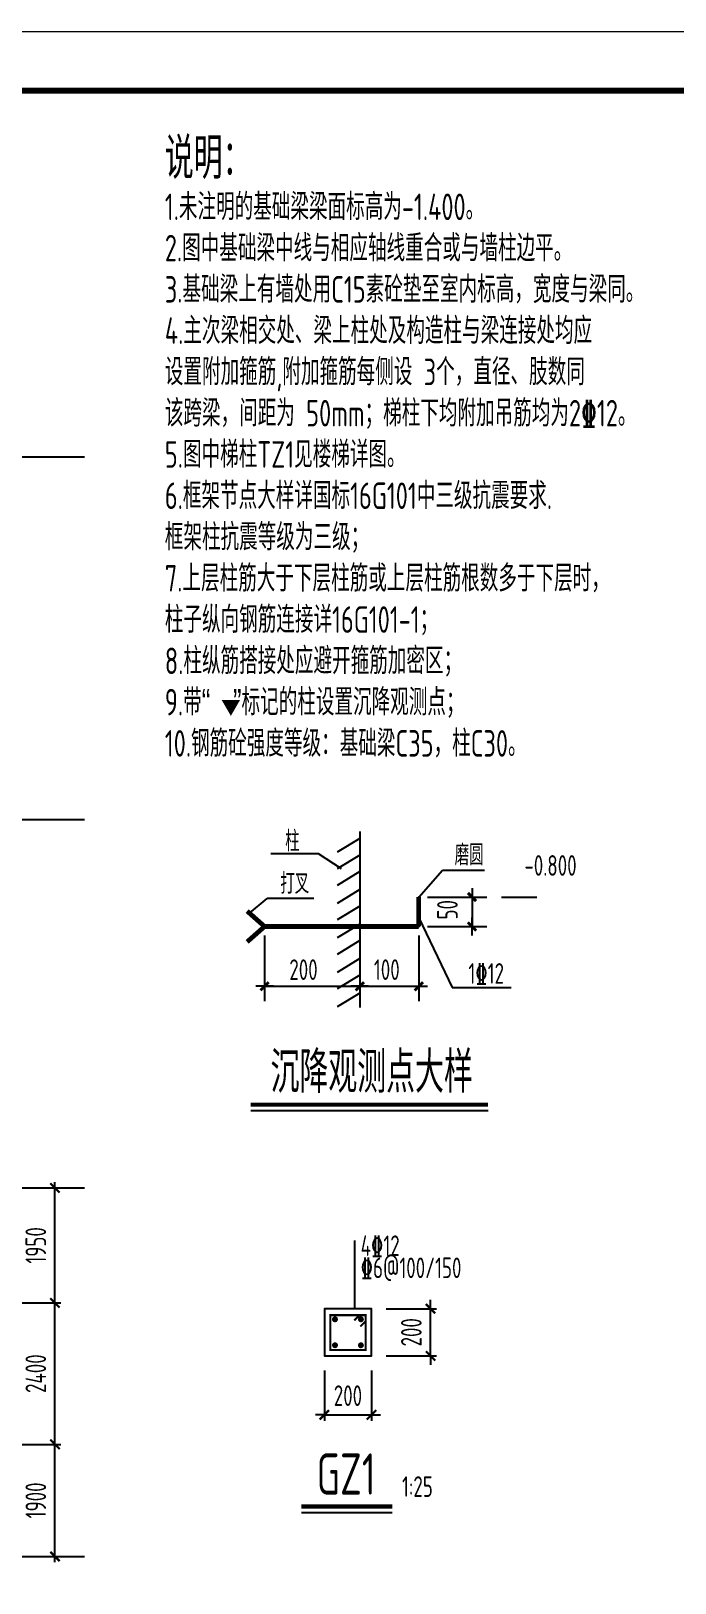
# Model space of a CAD drawing. Extents: x 287149 to 898857, y 100802 to 160212.
# Drawn here: x 602381 to 613297, y 116512 to 142832 of the extents above; entities that cross this region are included whole.
import ezdxf
from ezdxf.enums import TextEntityAlignment as Align

# ---------------------------------------------------------------- set-up
doc = ezdxf.new("R2010")
doc.units = 0
doc.header["$LTSCALE"] = 1000
doc.linetypes.add('DOTE', pattern=[2.42, 2, -0.2, 0.02, -0.2])
doc.layers.get('0').update_dxf_attribs({"linetype": 'CONTINUOUS'})
doc.layers.get('DEFPOINTS').update_dxf_attribs({"linetype": 'CONTINUOUS'})
for name, color, linetype in [('AXIS', 8, 'DOTE'), ('COLU_DE', 7, 'CONTINUOUS'), ('DIM', 3, 'CONTINUOUS'), ('FRAME', 3, 'CONTINUOUS'), ('GJ', 1, 'CONTINUOUS'), ('SJSM', 150, 'CONTINUOUS'), ('TEXT', 7, 'CONTINUOUS'), ('THIN', 7, 'CONTINUOUS'), ('剖面', 3, 'CONTINUOUS'), ('填充', 8, 'CONTINUOUS'), ('第三道尺寸线', 4, 'CONTINUOUS')]:
    doc.layers.add(name, color=color, linetype=linetype)
doc.layers.add('rein', color=1, linetype='CONTINUOUS', lineweight=18)
doc.styles.add('TSSD_Dimension', font='tssdeng.shx', dxfattribs={"width": 0.7, "bigfont": 'hztxt.shx'})
doc.styles.add('TSSD_Rein', font='tssdeng.shx', dxfattribs={"width": 0.7, "bigfont": 'hztxt.shx'})
doc.dimstyles.new('TSSD_100_100', dxfattribs={"dimtxt": 350, "dimasz": 150, "dimexe": 100, "dimexo": 250, "dimgap": 150, "dimtad": 1, "dimdec": 0, "dimzin": 0, "dimdsep": 46, "dimtxsty": 'TSSD_Dimension', "dimblk": 'ARCHTICK', "dimcen": 0, "dimdle": 100, "dimclrd": 3, "dimclre": 3, "dimclrt": 7, "dimadec": 0, "dimazin": 0, "dimtfac": 1, "dimtdec": 0, "dimtix": 1, "dimtmove": 2, "dimatfit": 3, "dimfxl": 100, "dimtolj": 1, "dimtzin": 0, "dimarcsym": 0})
doc.dimstyles.new('TSSD_25_100', dxfattribs={"dimtxt": 350, "dimasz": 150, "dimexe": 100, "dimexo": 250, "dimgap": 150, "dimtad": 1, "dimdec": 0, "dimlfac": 0.25, "dimzin": 0, "dimdsep": 46, "dimtxsty": 'TSSD_Dimension', "dimblk": 'ARCHTICK', "dimcen": 0, "dimdle": 100, "dimclrd": 40, "dimclre": 40, "dimclrt": 40, "dimadec": 0, "dimazin": 0, "dimtfac": 1, "dimtdec": 0, "dimtix": 1, "dimtmove": 2, "dimatfit": 3, "dimldrblk": '_tsdbk', "dimfxl": 100, "dimtolj": 1, "dimtzin": 0, "dimarcsym": 0})

# ---------------------------------------------------------------- blocks, each defined once
blk = doc.blocks.new('A$C2F0C53E4')
at = {"layer": 'FRAME'}
for points, const_width in [([(10, 42010), (10, 10), (59410, 10), (59410, 42010)], 20), ([(2510, 41010), (2510, 1010), (58410, 1010), (58410, 41010)], 100)]:
    blk.add_lwpolyline(points, close=True, dxfattribs=dict(at, const_width=const_width))
blk = doc.blocks.new('_DIMX')
blk.add_line((-150, 0), (150, 0))
at = {"const_width": 50}
blk.add_lwpolyline([(-70, -70), (70, 70)], dxfattribs=at)
blk = doc.blocks.new('_ARCHTICK')
at = {"color": 0}
blk.add_lwpolyline([(-0.53033, -0.53033, 0.25, 0.25, 0), (0.53033, 0.53033, 0.5, 0.5, 0)], format="xyseb", dxfattribs=at)
blk = doc.blocks.new('*D222')
at = {"layer": 'DEFPOINTS', "color": 0}
for p in [(601386.970631, 123211.708046), (602786.970631, 123211.708046), (601386.970631, 121261.708046)]:
    blk.add_point(p, dxfattribs=at)
at = {"layer": '第三道尺寸线', "color": 3, "lineweight": -2}
for p, q in [((601636.970631, 123211.708046), (602886.970631, 123211.708046)), ((602786.970631, 121161.708046), (602786.970631, 123311.708046)), ((601636.970631, 121261.708046), (602886.970631, 121261.708046))]:
    blk.add_line(p, q, dxfattribs=at)
at = {"layer": '第三道尺寸线', "color": 3, "lineweight": -2, "xscale": 150, "yscale": 150, "zscale": 150}
for p, rotation in [((602786.970631, 123211.708046), 90), ((602786.970631, 121261.708046), 270)]:
    blk.add_blockref('_ARCHTICK', p, dxfattribs=dict(at, rotation=rotation))
at = {"layer": '第三道尺寸线', "color": 7, "insert": (602461.970631, 122236.708046), "char_height": 350, "attachment_point": 5, "rotation": 90, "style": 'TSSD_Dimension'}
blk.add_mtext('\\A1;1950', dxfattribs=at)
blk = doc.blocks.new('*D223')
at = {"layer": 'DEFPOINTS', "color": 0}
for p in [(601386.970631, 121261.708046), (602786.970631, 121261.708046), (601386.970631, 118861.708046)]:
    blk.add_point(p, dxfattribs=at)
at = {"layer": '第三道尺寸线', "color": 3, "lineweight": -2}
for p, q in [((602786.970631, 118761.708046), (602786.970631, 121361.708046)), ((601636.970631, 121261.708046), (602886.970631, 121261.708046)), ((601636.970631, 118861.708046), (602886.970631, 118861.708046))]:
    blk.add_line(p, q, dxfattribs=at)
at = {"layer": '第三道尺寸线', "color": 3, "lineweight": -2, "xscale": 150, "yscale": 150, "zscale": 150}
for p, rotation in [((602786.970631, 121261.708046), 90), ((602786.970631, 118861.708046), 270)]:
    blk.add_blockref('_ARCHTICK', p, dxfattribs=dict(at, rotation=rotation))
at = {"layer": '第三道尺寸线', "color": 7, "insert": (602461.970631, 120061.708046), "char_height": 350, "attachment_point": 5, "rotation": 90, "style": 'TSSD_Dimension'}
blk.add_mtext('\\A1;2400', dxfattribs=at)
blk = doc.blocks.new('*D224')
at = {"layer": 'DEFPOINTS', "color": 0}
for p in [(601386.970631, 118861.708046), (602786.970631, 118861.708046), (601386.970631, 116961.708046)]:
    blk.add_point(p, dxfattribs=at)
at = {"layer": '第三道尺寸线', "color": 3, "lineweight": -2}
for p, q in [((601636.970631, 118861.708046), (602886.970631, 118861.708046)), ((602786.970631, 116861.708046), (602786.970631, 118961.708046)), ((601636.970631, 116961.708046), (602886.970631, 116961.708046))]:
    blk.add_line(p, q, dxfattribs=at)
at = {"layer": '第三道尺寸线', "color": 3, "lineweight": -2, "xscale": 150, "yscale": 150, "zscale": 150}
for p, rotation in [((602786.970631, 118861.708046), 90), ((602786.970631, 116961.708046), 270)]:
    blk.add_blockref('_ARCHTICK', p, dxfattribs=dict(at, rotation=rotation))
at = {"layer": '第三道尺寸线', "color": 7, "insert": (602461.970631, 117911.708046), "char_height": 350, "attachment_point": 5, "rotation": 90, "style": 'TSSD_Dimension'}
blk.add_mtext('\\A1;1900', dxfattribs=at)
blk = doc.blocks.new('*D228')
at = {"layer": 'DEFPOINTS', "color": 0}
for p in [(608153.686155, 121163.134681), (609153.686155, 121163.134681), (608153.686155, 120363.134681)]:
    blk.add_point(p, dxfattribs=at)
at = {"layer": 'DIM', "color": 40, "lineweight": -2}
for p, q in [((608403.686155, 121163.134681), (609253.686155, 121163.134681)), ((609153.686155, 121163.134681), (609153.686155, 121313.134681)), ((609153.686155, 120363.134681), (609153.686155, 121163.134681)), ((608403.686155, 120363.134681), (609253.686155, 120363.134681)), ((609153.686155, 120363.134681), (609153.686155, 120213.134681))]:
    blk.add_line(p, q, dxfattribs=at)
at = {"layer": 'DIM', "color": 40, "lineweight": -2, "xscale": 150, "yscale": 150, "zscale": 150}
for p, rotation in [((609153.686155, 121163.134681), 270), ((609153.686155, 120363.134681), 90)]:
    blk.add_blockref('_ARCHTICK', p, dxfattribs=dict(at, rotation=rotation))
at = {"layer": 'DIM', "color": 40, "insert": (608828.686155, 120763.134681), "char_height": 350, "attachment_point": 5, "rotation": 90, "style": 'TSSD_Dimension'}
blk.add_mtext('\\A1;200', dxfattribs=at)
blk = doc.blocks.new('_tsdbk')
blk = doc.blocks.new('*D229')
at = {"layer": 'DEFPOINTS', "color": 0}
for p in [(607353.686155, 120363.134681), (608153.686155, 120363.134681), (608153.686155, 119363.134681)]:
    blk.add_point(p, dxfattribs=at)
at = {"layer": 'DIM', "color": 40, "lineweight": -2}
for p, q in [((607353.686155, 120113.134681), (607353.686155, 119263.134681)), ((608153.686155, 120113.134681), (608153.686155, 119263.134681)), ((607353.686155, 119363.134681), (607203.686155, 119363.134681)), ((607353.686155, 119363.134681), (608153.686155, 119363.134681)), ((608153.686155, 119363.134681), (608303.686155, 119363.134681))]:
    blk.add_line(p, q, dxfattribs=at)
at = {"layer": 'DIM', "color": 40, "lineweight": -2, "xscale": 150, "yscale": 150, "zscale": 150}
blk.add_blockref('_ARCHTICK', (607353.686155, 119363.134681), dxfattribs=at)
at = {"layer": 'DIM', "color": 40, "lineweight": -2, "xscale": 150, "yscale": 150, "zscale": 150, "rotation": 180}
blk.add_blockref('_ARCHTICK', (608153.686155, 119363.134681), dxfattribs=at)
at = {"layer": 'DIM', "color": 40, "insert": (607753.686155, 119688.134681), "char_height": 350, "attachment_point": 5, "style": 'TSSD_Dimension'}
blk.add_mtext('\\A1;200', dxfattribs=at)

msp = doc.modelspace()

# ---------------------------------------------------------------- hatches: boundary and pattern name
at = {"layer": 'SJSM', "linetype": 'Continuous'}
msp.add_hatch(color=1, dxfattribs=at).paths.add_polyline_path([(605925.443, 131488.787), (605611.937, 131488.787), (605768.69, 131217.283)])

# ---------------------------------------------------------------- linework, layer by layer
at = {"layer": 'AXIS'}
for p, q in [((589486.971, 135611.708), (603286.971, 135611.708)), ((589486.971, 129461.708), (603286.971, 129461.708)), ((589486.971, 123211.708), (603286.971, 123211.708)), ((589486.971, 116961.708), (603286.971, 116961.708))]:
    msp.add_line(p, q, dxfattribs=at)
at = {"layer": 'COLU_DE'}
msp.add_lwpolyline([(608153.686, 120363.135), (608153.686, 121163.135), (607353.686, 121163.135), (607353.686, 120963.135), (607353.686, 120963.135), (607353.686, 120363.135), (608153.686, 120363.135), (608153.686, 120363.135)], dxfattribs=at)
at = {"layer": 'DIM'}
for p, q in [((609104.692, 128145.191), (610107.186, 128145.191)), ((609857.186, 128145.191), (609857.186, 127645.191)), ((606340.16, 127495.191), (606340.16, 126380.716)), ((608954.692, 127495.191), (608954.692, 126380.716)), ((609104.692, 127645.191), (610107.186, 127645.191)), ((606341.16, 126630.716), (607953.692, 126630.716)), ((607955.692, 126630.716), (608953.692, 126630.716))]:
    msp.add_line(p, q, dxfattribs=at)
msp.add_point((608954.692, 126630.716), dxfattribs=at)
at = {"layer": 'GJ', "ltscale": 0.2, "const_width": 80}
for points in [[(608954.692, 127645.191), (608954.692, 128145.191)], [(606340.16, 127645.191), (606044.658, 127906.018)], [(606340.16, 127645.191), (606044.658, 127384.363)], [(606340.16, 127645.191), (608954.692, 127645.191)]]:
    msp.add_lwpolyline(points, dxfattribs=at)
at = {"layer": 'rein', "const_width": 35}
msp.add_lwpolyline([(607860.784, 120962.732), (607950.94, 121052.888), (608053.44, 121052.888), (608053.44, 120463.135), (607453.932, 120463.135), (607453.932, 121052.888), (608053.44, 121052.888), (608053.44, 120950.388), (607963.284, 120860.232)], dxfattribs=at)
at = {"layer": 'rein', "const_width": 50}
for points in [[(607508.932, 120983.135, -1), (607558.932, 120983.135, -1)], [(607998.44, 120983.135, 1), (607948.44, 120983.135, 1)], [(607508.932, 120543.135, 1), (607558.932, 120543.135, 1)], [(607998.44, 120543.135, -1), (607948.44, 120543.135, -1)]]:
    msp.add_lwpolyline(points, format="xyb", close=True, dxfattribs=at)
at = {"layer": 'SJSM', "color": 1, "linetype": 'Continuous', "const_width": 0.5}
msp.add_lwpolyline([(605611.937, 131488.787), (605925.443, 131488.787), (605768.69, 131217.283)], close=True, dxfattribs=at)
at = {"layer": 'TEXT'}
for p, q in [((607256.39, 128878.319), (606447.215, 128878.319)), ((607645.176, 128621.976), (607256.39, 128878.319)), ((608954.692, 128145.191), (609353.852, 128599.557)), ((609353.852, 128599.557), (610068.654, 128599.557)), ((606083.9, 127871.38), (606384.368, 128117.638)), ((607172.656, 128117.638), (606384.368, 128117.638)), ((608954.692, 127792.887), (609521.401, 126610.317)), ((609521.401, 126610.317), (610520.558, 126610.317)), ((606105.122, 124523.411), (610130.546, 124523.411)), ((607868.591, 121163.135), (607868.591, 122319.951))]:
    msp.add_line(p, q, dxfattribs=at)
at = {"layer": 'TEXT', "linetype": 'ByBlock'}
msp.add_line((606964.725, 117708.903), (608505.831, 117708.903), dxfattribs=at)
at = {"layer": 'TEXT', "const_width": 70}
for points in [[(610130.546, 124623.411), (606105.122, 124623.411)], [(608505.831, 117808.903), (606964.725, 117808.903)]]:
    msp.add_lwpolyline(points, dxfattribs=at)
at = {"layer": 'THIN'}
msp.add_line((610357.186, 128145.191), (610955.377, 128145.191), dxfattribs=at)
at = {"layer": 'THIN', "const_width": 0.45}
msp.add_lwpolyline([(611630.209, 128445.191), (610355.377, 128445.191), (610655.377, 128145.191), (610955.377, 128445.191)], dxfattribs=at)
at = {"layer": '剖面', "ltscale": 0.2}
for p, q in [((607954.692, 129253.9), (607954.692, 126273.791)), ((607954.692, 129138.92), (607571.856, 128905.54)), ((607954.692, 128857.621), (607571.856, 128624.241)), ((607954.692, 128577.48), (607571.856, 128342.943)), ((607954.692, 128272.257), (607571.856, 128037.72)), ((607954.692, 127992.116), (607571.856, 127758.736)), ((607954.692, 127686.892), (607571.856, 127453.512)), ((607954.692, 127645.191), (606340.16, 127645.191)), ((607954.692, 127406.751), (607571.856, 127172.214)), ((607954.692, 127536.892), (607954.692, 126380.716)), ((607954.692, 127495.191), (607954.692, 126380.716)), ((609857.186, 127644.191), (609857.186, 127643.191)), ((607954.692, 127101.528), (607571.856, 126866.991)), ((607954.692, 126821.386), (607571.856, 126588.006)), ((607954.692, 126516.163), (607571.856, 126282.783))]:
    msp.add_line(p, q, dxfattribs=at)
for p in [(608954.692, 128145.191), (607954.692, 127686.892), (606340.16, 127645.191), (607954.692, 127645.191), (608954.692, 127645.191), (608954.692, 127645.191), (609857.186, 127645.191), (607954.692, 126630.716)]:
    msp.add_point(p, dxfattribs=at)

# ---------------------------------------------------------------- block references
at = {"layer": 'DIM'}
for p, rotation in [((609857.186, 128145.191), 270), ((609857.186, 127645.191), 90), ((606340.16, 126630.716), 180), ((607954.692, 126630.716), 180)]:
    msp.add_blockref('_DIMX', p, dxfattribs=dict(at, rotation=rotation))
msp.add_blockref('_DIMX', (608954.692, 126630.716), dxfattribs=at)
at = {"layer": '剖面', "ltscale": 0.2}
msp.add_blockref('_DIMX', (607954.692, 126630.716), dxfattribs=at)
at = {"layer": '填充'}
msp.add_blockref('A$C2F0C53E4', (581836.971, 100811.708), dxfattribs=at)

# ---------------------------------------------------------------- texts
at = {"layer": 'SJSM', "style": 'TSSD_Rein', "width": 0.7}
for s, height, p in [('说明：', 700, (604649.145, 140325.334)), ('1.未注明的基础梁梁面标高为-1.400。', 450, (604649.145, 139625.334)), ('2.图中基础梁中线与相应轴线重合或与墙柱边平。', 450, (604649.145, 138925.334)), ('3.基础梁上有墙处用C15素砼垫至室内标高，宽度与梁同。', 450, (604649.145, 138225.334)), ('4.主次梁相交处、梁上柱处及构造柱与梁连接处均应', 450, (604649.145, 137525.334)), ('设置附加箍筋,附加箍筋每侧设 3个，直径、肢数同', 450, (604649.145, 136825.334)), ('该跨梁，间距为 50mm；梯柱下均附加吊筋均为2\x8412。', 450, (604649.145, 136125.334)), ('5.图中梯柱TZ1见楼梯详图。', 450, (604649.145, 135425.334)), ('6.框架节点大样详国标16G101中三级抗震要求.', 450, (604649.145, 134725.334)), ('框架柱抗震等级为三级；', 450, (604649.145, 134025.334)), ('7.上层柱筋大于下层柱筋或上层柱筋根数多于下层时，', 450, (604649.145, 133325.334)), ('柱子纵向钢筋连接详16G101-1；', 450, (604649.145, 132625.334)), ('8.柱纵筋搭接处应避开箍筋加密区；', 450, (604649.145, 131925.334)), ('9.带“  ”标记的柱设置沉降观测点；', 450, (604649.145, 131225.334)), ('10.钢筋砼强度等级：基础梁C35，柱C30。', 450, (604649.145, 130525.334))]:
    msp.add_text(s, height=height, dxfattribs=at).set_placement(p)
at = {"layer": 'TEXT', "style": 'TSSD_Rein', "width": 0.7}
for s, p in [('柱', (606689.71, 128917.407)), ('磨圆', (609562.373, 128683.881)), ('打叉', (606606.884, 128198.569)), ('200', (606760.066, 126738.285)), ('100', (608193.624, 126738.285)), ('1\x8412', (609795.349, 126674.099, -10)), ('4\x8412', (607968.591, 122056.567)), ('\x846@100/150', (607968.591, 121681.567))]:
    msp.add_text(s, height=350, dxfattribs=at).set_placement(p)
msp.add_text('50', height=350, rotation=90, dxfattribs=at).set_placement((609615.347, 127763.502))
at = {"layer": 'TEXT', "linetype": 'ByBlock', "style": 'TSSD_Rein', "width": 0.7}
for s, height, p in [('沉降观测点大样', 700, (606440.964, 124823.642)), ('1:25', 350, (608669.977, 117971.104))]:
    msp.add_text(s, height=height, dxfattribs=at).set_placement(p)
msp.add_text('GZ1', height=700, dxfattribs=at).set_placement((608223.307, 118009.134), align=Align.RIGHT)
at = {"layer": 'THIN', "style": 'TSSD_Rein', "width": 0.7}
msp.add_text('-0.800', height=350, dxfattribs=at).set_placement((611630.209, 128505.191), align=Align.RIGHT)

# ---------------------------------------------------------------- dimensions: what is measured, and where the dimension line sits
at = {"layer": 'DIM'}
dim = msp.add_aligned_dim(p1=(608153.686, 120363.135), p2=(608153.686, 121163.135), distance=-1000, dimstyle='TSSD_25_100', dxfattribs=at)
dim.commit()
dim.dimension.update_dxf_attribs({"geometry": '*D228', "text_midpoint": (608828.686, 120763.135)})
dim = msp.add_linear_dim(base=(608153.686, 119363.135), p1=(607353.686, 120363.135), p2=(608153.686, 120363.135), dimstyle='TSSD_25_100', dxfattribs=at)
dim.commit()
dim.dimension.update_dxf_attribs({"geometry": '*D229', "text_midpoint": (607753.686, 119688.135)})
at = {"layer": '第三道尺寸线'}
for p1, p2, picture, middle in [((601386.971, 121261.708), (601386.971, 123211.708), '*D222', (602461.971, 122236.708)), ((601386.971, 118861.708), (601386.971, 121261.708), '*D223', (602461.971, 120061.708)), ((601386.971, 116961.708), (601386.971, 118861.708), '*D224', (602461.971, 117911.708))]:
    dim = msp.add_aligned_dim(p1=p1, p2=p2, distance=-1400, dimstyle='TSSD_100_100', dxfattribs=at)
    dim.commit()
    dim.dimension.update_dxf_attribs({"geometry": picture, "text_midpoint": middle})

doc.saveas('drawing.dxf')
